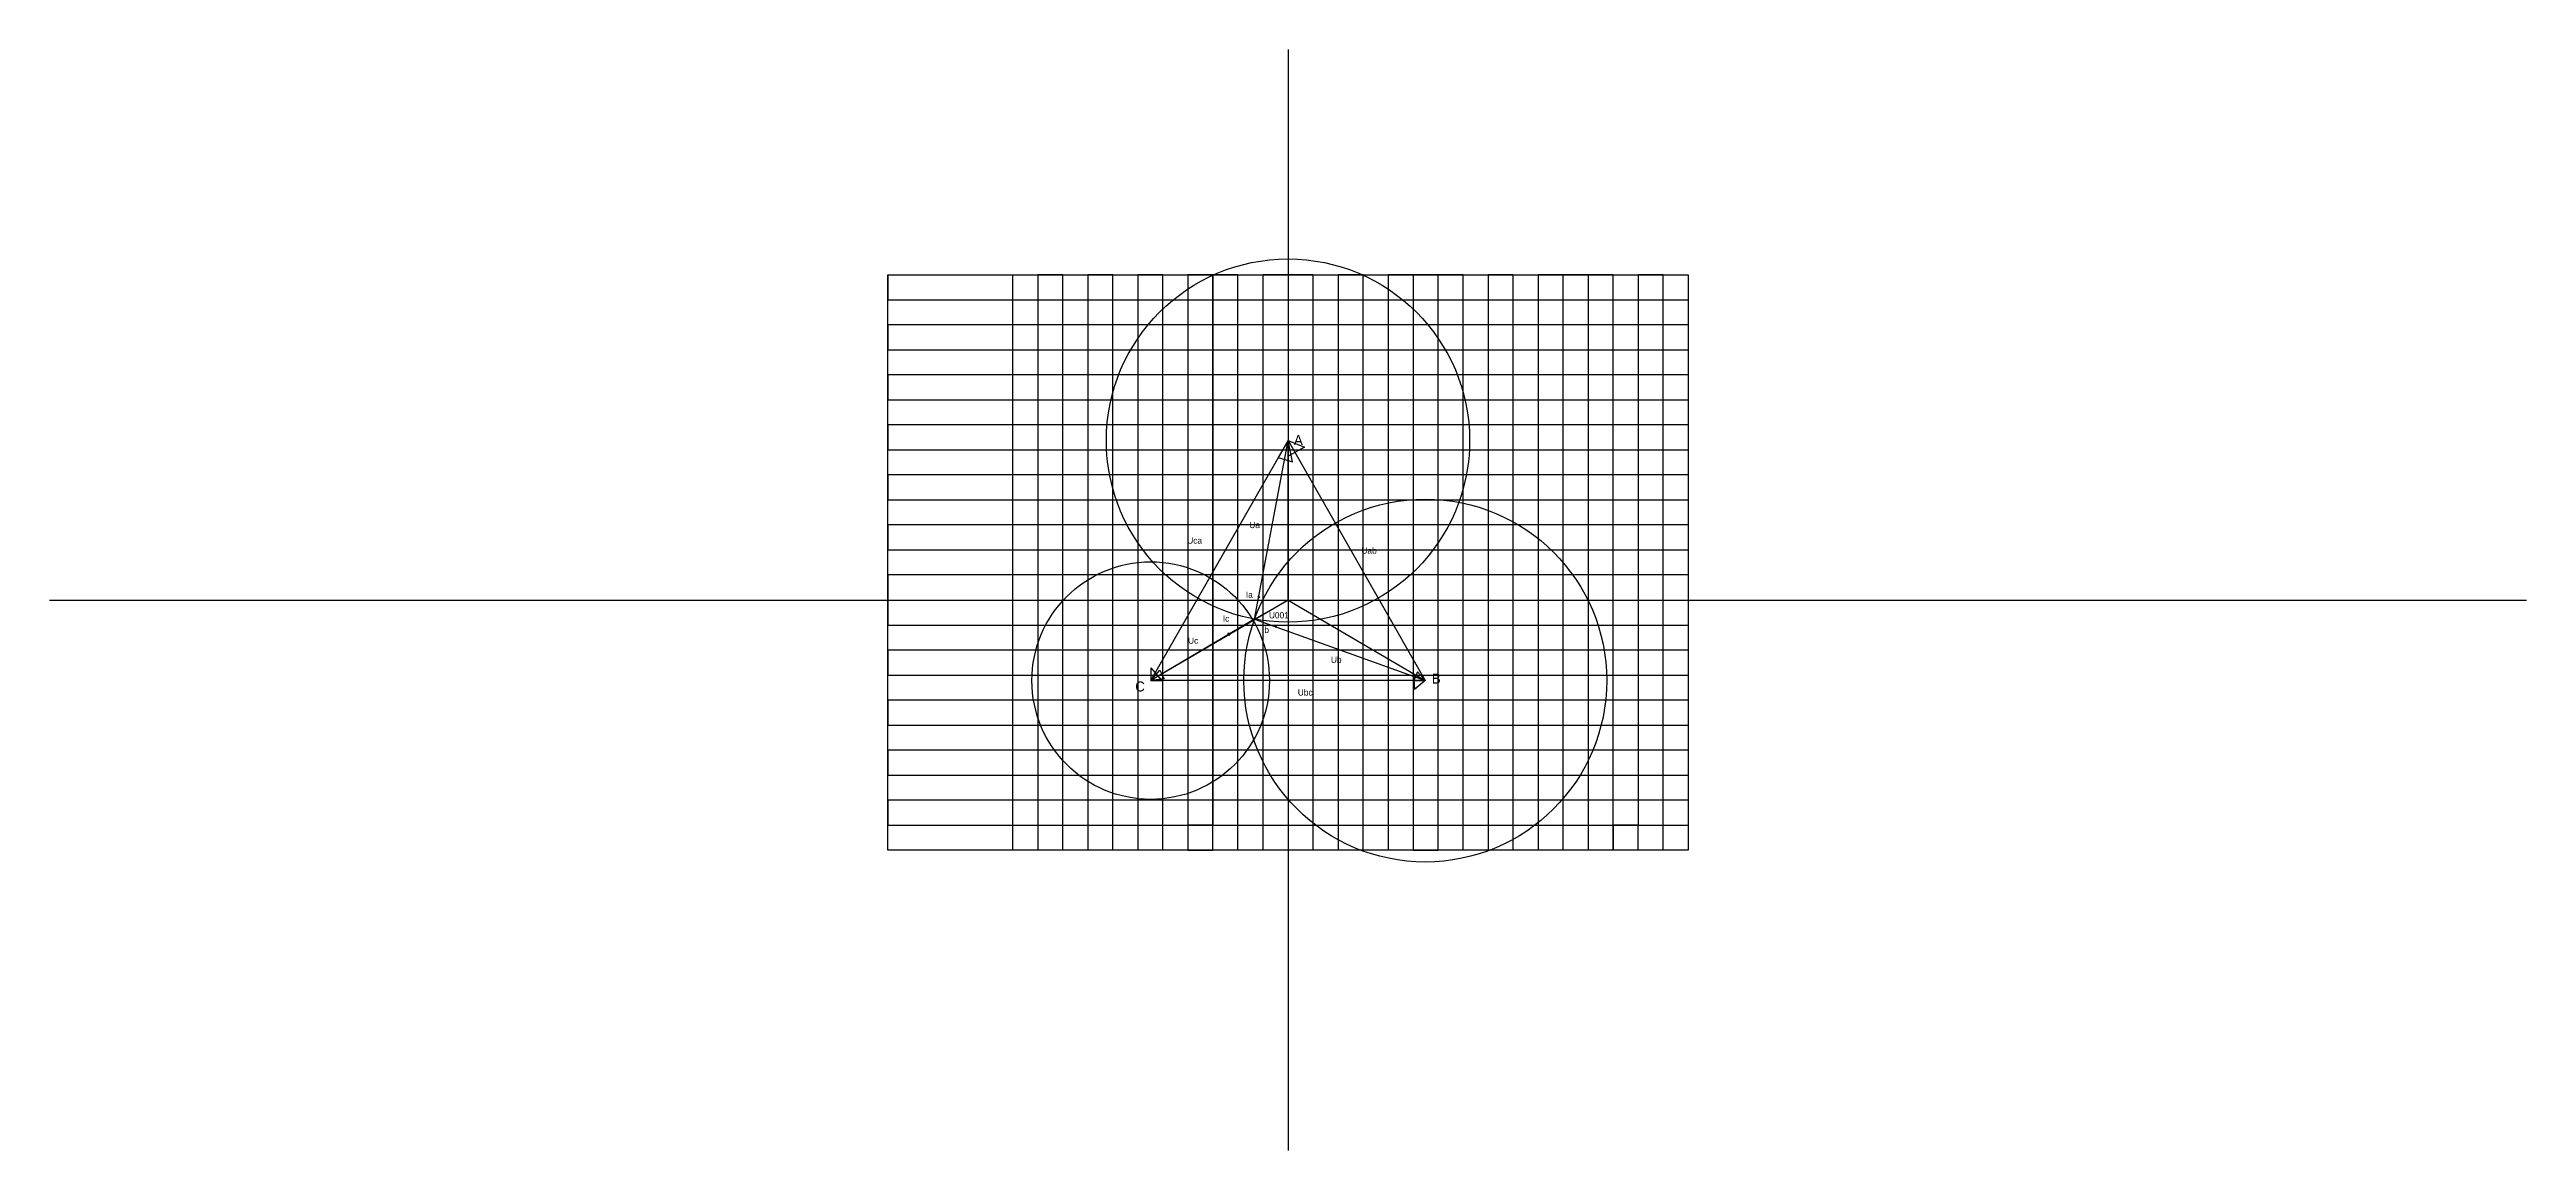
# Model space of a CAD drawing. Header units: millimetres. Extents: x -495 to 495, y -220 to 220.
import ezdxf

# ---------------------------------------------------------------- set-up
doc = ezdxf.new("R2010")
doc.units = ezdxf.units.MM
doc.layers.add('1', color=10, linetype='Continuous')
doc.layers.add('Фон', color=251, linetype='Continuous', transparency=0.5)

msp = doc.modelspace()

# ---------------------------------------------------------------- linework, layer by layer
for p, q in [((0, 220), (0, -220)), ((-495, 0), (495, 0))]:
    msp.add_line(p, q)
msp.add_point((0, 0))
at = {"layer": '1', "color": 4}
for p, q in [((-54.87, -32.21), (0, 63.71)), ((0, 0), (0, 63.71)), ((0, 63.71), (54.87, -32.21)), ((0, 0), (-54.87, -32.21)), ((0, 0), (54.87, -32.21)), ((54.87, -32.21), (-54.87, -32.21))]:
    msp.add_line(p, q, dxfattribs=at)
at = {"layer": '1'}
for p, q in [((-13.35, -7.64), (0, 63.71)), ((0, 63.71), (-3.88, 56.93)), ((0, 63.71), (0, 57.51)), ((0, 63.71), (6.62, 61.03)), ((1.75, 55.17), (0, 63.71)), ((6.62, 61.03), (0, 57.51)), ((-3.88, 56.93), (1.75, 55.17)), ((-13.35, -7.64), (-54.87, -32.21)), ((-13.35, -7.64), (54.87, -32.21)), ((-54.83, -27.17), (-54.87, -32.21)), ((-54.87, -32.21), (-51.25, -28)), ((-54.83, -27.17), (-50.48, -32.21)), ((-51.25, -28), (-49.51, -31.48)), ((51.73, -28.66), (50.32, -32.21)), ((54.87, -32.21), (51.73, -28.66)), ((-49.51, -31.48), (-54.87, -32.21)), ((-54.87, -32.21), (-50.48, -32.21)), ((54.87, -32.21), (50.12, -29.75)), ((50.12, -29.75), (50.62, -35.79)), ((50.32, -32.21), (54.87, -32.21)), ((54.87, -32.21), (50.62, -35.79)), ((54.87, -32.21), (54.87, -32.21))]:
    msp.add_line(p, q, dxfattribs=at)
at = {"layer": '1', "color": 5}
for p, q in [((-13.35, -7.64), (-11.62, 1.58)), ((-11.62, 1.58), (-12.12, 1.11)), ((-12.12, 1.11), (-11.27, 0.95)), ((-11.27, 0.95), (-11.62, 1.58)), ((-13.35, -7.64), (-23.99, -13.94)), ((-13.35, -7.64), (-4.59, -10.8)), ((-23.99, -13.94), (-23.82, -13.06)), ((-23.99, -13.94), (-23.23, -14.09)), ((-23.23, -14.09), (-23.82, -13.06)), ((-4.77, -10.19), (-5.03, -10.93)), ((-4.59, -10.8), (-5.03, -10.93)), ((-4.59, -10.8), (-4.77, -10.19))]:
    msp.add_line(p, q, dxfattribs=at)
at = {"layer": '1', "color": 2}
msp.add_line((-13.35, -7.64), (0, 0), dxfattribs=at)
at = {"layer": '1', "color": 3}
for centre, radius in [((0, 63.71), 72.59), ((54.87, -32.21), 72.51), ((-54.87, -32.21), 47.47)]:
    msp.add_circle(centre, radius, dxfattribs=at)
at = {"layer": 'Фон', "color": 0}
for p, q in [((-160, 130), (160, 130)), ((-160, -100), (-160, 130)), ((-160, 130), (-160, 120)), ((-110, -100), (-110, 130)), ((-90, 130), (-100, 130)), ((-100, 130), (-100, -100)), ((-90, -100), (-90, 130)), ((-70, 130), (-80, 130)), ((-80, 130), (-80, -100)), ((-70, -100), (-70, 130)), ((-50, 130), (-60, 130)), ((-60, 130), (-60, -90)), ((-50, -100), (-50, 130)), ((-30, 130), (-40, 130)), ((-40, 130), (-40, -90)), ((-20, 130), (-30, 130)), ((-30, 130), (-30, -90)), ((-30, -90), (-30, 130)), ((-20, -100), (-20, 130)), ((10, 130), (-10, 130)), ((-10, 130), (-10, -100)), ((10, -100), (10, 130)), ((30, 130), (20, 130)), ((20, 130), (20, -100)), ((30, -100), (30, 130)), ((60, 130), (40, 130)), ((40, 130), (40, -100)), ((70, 130), (50, 130)), ((50, 130), (50, -100)), ((60, 120), (60, 130)), ((70, -100), (70, 130)), ((90, 130), (80, 130)), ((80, 130), (80, -90)), ((90, -100), (90, 130)), ((110, 130), (100, 130)), ((100, 130), (100, -100)), ((130, 130), (110, 130)), ((110, 130), (120, 130)), ((110, -100), (110, 130)), ((120, 130), (120, -90)), ((130, -100), (130, 130)), ((150, 130), (140, 130)), ((140, 130), (140, -90)), ((150, -100), (150, 130)), ((160, 130), (160, -100)), ((-160, 120), (160, 120)), ((60, -100), (60, 120)), ((160, 120), (160, 110)), ((160, 110), (-160, 110)), ((-160, 110), (-160, 100)), ((-160, 100), (160, 100)), ((160, 100), (160, 90)), ((160, 90), (-160, 90)), ((-160, 90), (-160, 80)), ((-160, 80), (160, 80)), ((160, 80), (160, 70)), ((160, 70), (-160, 70)), ((-160, 70), (-160, 60)), ((-160, 60), (160, 60)), ((160, 60), (160, 50)), ((160, 50), (-160, 50)), ((-160, 50), (-160, 40)), ((-160, 40), (160, 40)), ((160, 40), (160, 30)), ((160, 30), (-160, 30)), ((-160, 30), (-160, 20)), ((-160, 20), (160, 20)), ((160, 20), (160, 10)), ((160, 10), (-160, 10)), ((-160, 10), (-160, -10)), ((-160, -10), (160, -10)), ((160, -10), (160, -20)), ((160, -20), (-160, -20)), ((-160, -20), (-160, -30)), ((-160, -30), (160, -30)), ((160, -30), (160, -40)), ((160, -40), (-160, -40)), ((-160, -40), (-160, -50)), ((-160, -50), (160, -50)), ((160, -50), (160, -60)), ((160, -60), (-160, -60)), ((-160, -60), (-160, -70)), ((-160, -70), (160, -70)), ((160, -70), (160, -80)), ((160, -80), (-160, -80)), ((-160, -80), (-160, -90)), ((-160, -90), (160, -90)), ((-60, -90), (-60, -100)), ((-30, -90), (-40, -90)), ((-40, -90), (-40, -100)), ((-40, -90), (-40, -100)), ((-30, -100), (-30, -90)), ((80, -90), (80, -100)), ((120, -90), (120, -100)), ((140, -90), (130, -90)), ((140, -90), (130, -90)), ((130, -90), (130, -100)), ((140, -100), (140, -90)), ((160, -90), (160, -100)), ((160, -100), (-160, -100)), ((-100, -100), (-110, -100)), ((-80, -100), (-90, -100)), ((-60, -100), (-70, -100)), ((-40, -100), (-50, -100)), ((-40, -100), (-30, -100)), ((-10, -100), (-20, -100)), ((20, -100), (10, -100)), ((40, -100), (30, -100)), ((50, -100), (60, -100)), ((80, -100), (70, -100)), ((100, -100), (90, -100)), ((120, -100), (110, -100))]:
    msp.add_line(p, q, dxfattribs=at)

# ---------------------------------------------------------------- texts
at = {"layer": '1', "attachment_point": 1}
for s, width, insert, char_height in [('A', 13.1879, (2.35, 65.91), 4), ('Ua', 4.9923, (-15.48, 31.23), 2.5), ('Uca', 12.3842, (-40.28, 25.01), 2.5), ('Uab', 12.3842, (29.33, 20.99), 2.5), ('Uc', 5.8495, (-39.96, -14.99), 2.5), ('Ub', 6.2648, (17.14, -22.63), 2.5), ('B', 13.1879, (57.48, -29.39), 4), ('С', 13.1879, (-61.06, -32.57), 4), ('Ubc', 12.3842, (3.9, -35.7), 2.5)]:
    msp.add_mtext_dynamic_manual_height_columns(s, width=width, gutter_width=12.5, heights=[0], dxfattribs=dict(at, insert=insert, char_height=char_height))
at = {"layer": '1', "color": 5, "char_height": 2.5, "attachment_point": 1}
for s, insert in [('Ia', (-16.85, 3.37)), ('Ic', (-26.06, -6.18)), ('Ib', (-10.39, -10.71))]:
    msp.add_mtext_dynamic_manual_height_columns(s, width=4.7965, gutter_width=12.5, heights=[0], dxfattribs=dict(at, insert=insert))
at = {"layer": '1', "color": 2, "insert": (-7.64, -4.84), "char_height": 2.5, "attachment_point": 1}
msp.add_mtext_dynamic_manual_height_columns('U001', width=4.405, gutter_width=12.5, heights=[0], dxfattribs=at)

doc.saveas('drawing.dxf')
